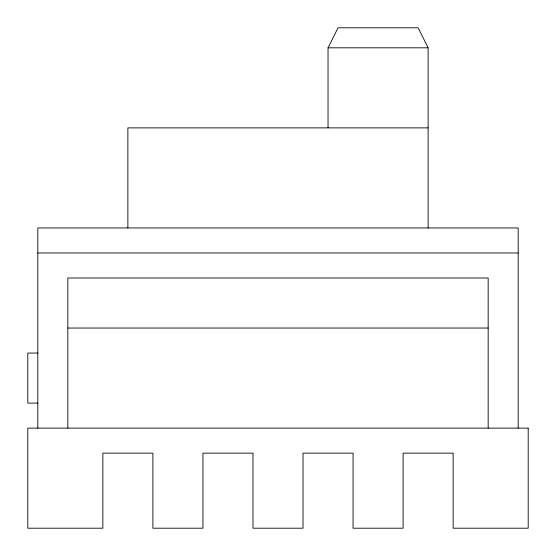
<?xml version="1.0" encoding="UTF-8"?>
<svg xmlns="http://www.w3.org/2000/svg" width="556" height="556" viewBox="0 0 556 556"><rect width="100%" height="100%" fill="white"/><g stroke="black" fill="none" stroke-linecap="round" stroke-linejoin="round"><path stroke-width="0.83" d="M328.04 127.88L328.04 47.816L338.048 27.8L418.112 27.8L428.12 47.816L428.12 227.96M328.04 47.816L428.12 47.816M428.12 127.88L127.88 127.88L127.88 227.96M37.808 252.98L518.192 252.98M67.832 328.04L488.168 328.04M37.808 353.06L27.8 353.06L27.8 403.1L37.808 403.1M518.192 428.12L518.192 227.96L37.808 227.96L37.808 428.12M488.168 428.12L488.168 278L67.832 278L67.832 428.12M528.2 428.12L27.8 428.12L27.8 528.2L102.86 528.2L102.86 453.14L152.9 453.14L152.9 528.2L202.94 528.2L202.94 453.14L252.98 453.14L252.98 528.2L303.02 528.2L303.02 453.14L353.06 453.14L353.06 528.2L403.1 528.2L403.1 453.14L453.14 453.14L453.14 528.2L528.2 528.2L528.2 428.12"/></g></svg>
